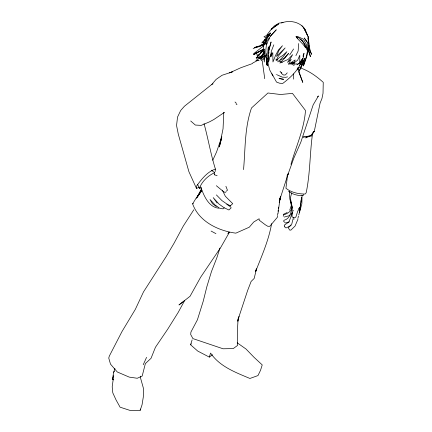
<?xml version="1.0" encoding="UTF-8"?>
<svg xmlns="http://www.w3.org/2000/svg" width="432" height="432" viewBox="0 0 432 432"><rect width="100%" height="100%" fill="white"/><g stroke="black" fill="none" stroke-linecap="round" stroke-linejoin="round"><path stroke-width="0.65" d="M302.054 195.404L301.855 203.769L298.787 214.855M268.234 50.063L268.321 46.867L267.754 52.72L268.002 58.844L268.477 55.701M287.172 175.311L287.064 179.291L285.919 188.255C291.249 192.494 298.42 194.049 305.122 194.049L306.158 192.818C310.262 173.437 309.749 153.506 312.503 133.969M293.242 210.994L293.263 210.368M140.659 376.18L140.573 378.135L143.435 388.346L143.3 397.046L142.036 404.854L140.189 410.303L129.994 410.4L120.08 407.182L116.008 399.843L112.801 392.845L112.201 386.791L113.729 375.538L112.352 379.609L113.648 379.793M223.814 112.282L223.052 128.731L219.37 146.907L220.963 140.443M268.072 58.644L267.689 65.669C266.026 56.592 263.752 46.159 269.773 38.151M268.855 53.185L268.925 51.943M269.028 50.08L271.08 41.953L269.147 48.589L268.137 55.696L268.515 62.251L269.903 56.878L271.458 52.888M266.647 65.097L266.792 62.57M298.631 43.556L298.156 50.981L295.893 55.647M303.723 61.938L303.448 65.669L306.077 57.548L308.475 46.564L307.784 48.303M243.54 169.619C245.43 148.948 244.528 127.856 251.505 107.968L267.953 92.993L280.552 94.505L292.469 93.377L305.489 110.506C304.144 129.26 296.028 146.464 290.968 164.354M267.197 60.512L266.895 64.476L266.387 57.397M302.513 59.519L299.749 62.705L299.797 55.21L297.702 60.097L293.641 63.277L295.229 59.945L288.284 64.303L291.184 59.341L287.447 62.354L290.477 58.379L292.658 54.637L288.074 59.459L279.833 63.077L284.834 58.034L288.544 53.482L284.526 57.861L279.05 60.89L283.635 56.246L286.891 51.667L282.771 55.48L279.79 57.235L276.037 60.734L278.294 56.187L285.169 47.903L276.458 56.414L278.84 50.641L282.469 45.695L278.586 49.783L275.535 55.431L272.959 61.981L272.792 52.591L270.848 56.705L271.247 51.462L273.823 44.825M308.162 40.273L307.951 37.649C310.77 47.455 306.585 56.905 303.415 66.015L304.025 62.775M264.989 55.712L264.287 62.03L263.747 54.832L264.141 51.592M308.929 45.295L308.362 50.398L310.403 56.646L308.777 50.069L308.675 48.114M199.238 187.45L196.463 188.384L196.749 185.819C201.604 179.118 207.311 171.763 215.411 169.074C210.703 154.154 208.175 138.656 204.023 123.628M215.12 171.639L215.411 169.074M277.484 216.027L277.344 217.312L269.795 226.287L267.818 226.298L265.334 224.802L259.249 220.196L259.13 218.749L253.697 222.032L249.28 227.205L235.85 233.156C218.392 230.888 198.904 221.573 192.634 203.872L195.939 198.391L201.868 190.539L197.861 196.204M278.446 208.467L278.597 207.133M280.643 196.484L279.234 202.613L280.044 198.331L277.997 213.613M267.597 59.724L267.764 58.401M303.172 56.209L303.34 54.945M277.56 215.379L277.781 213.743M299.506 212.636L300.726 203.683M140.189 410.303L140.362 409.061M300.899 202.414L301.606 197.327L299.549 211.853M293.911 219.348L293.998 218.776M278.041 211.286L278.203 210.211M303.701 60.118L303.205 63.288L304.798 58.385L301.892 64.832L303.993 53.303L303.075 56.23M280.255 197.019L279.758 200.156L280.06 198.331M112.352 379.609L113.692 372.211L114.939 368.518M201.328 187.753L199.46 188.384C201.593 181.694 208.262 175.403 214.704 172.697L214.288 174.852M263.569 54.319L264.217 50.938L260.755 58.504L264.017 53.244M238.426 317.536L237.794 320.744M271.609 223.646C268.736 240.397 261.695 255.933 255.577 271.658L256.235 269.093M264.67 56.522L264.951 55.253M293.204 218.403L291.789 223.987L288.301 227.821L289.651 230.072L290.898 230.105L295.051 226.049L297.923 219.299M283.225 216.297L283.543 214.898C287.21 213.786 291.4 211.577 292.091 207.403L291.281 202.975M270.848 56.705L271.274 54.864M237.827 321.359L239.036 316.321M256.516 268.774L254.173 278.456L251.143 281.41L247.693 290.32L238.048 319.491L237.368 331.511L237.605 345.4L233.231 348.592L223.074 348.781L192.926 338.602L190.69 334.503L190.917 332.073L197.392 319.853L203.245 301.169L206.869 286.648L211.486 271.512L216.848 257.753L219.947 248.076M221.389 138.305L219.931 144.034L221.422 138.953M297.875 218.462L298.48 216.059M291.67 192.915L290.266 198.401C292.14 204.401 292.621 210.676 291.967 216.913L293.49 217.377M280.492 197.041L279.742 199.843L288.311 173.394L287.264 176.386L293.722 158.382L300.818 142.225L313.162 104.879L318.438 95.936L317.531 96.892M216.378 194.913L221.935 200.588L226.422 203.693L230.267 205.826L230.418 205.324M221.843 136.793L216.556 151.978L212.782 160.213M212.533 354.753L209.309 357.102L197.716 351.059L190.588 344.768L192.121 339.903M209.309 357.102L210.578 353.074C219.726 366.595 235.494 372.368 249.912 378.464L257.969 375.581L260.528 370.294L262.229 364.905L254 357.28L246.013 349.024L237.222 342.824M267.802 36.396L268.542 34.106M292.345 212.771L288.97 221.994L284.229 225.191L284.434 226.271M268.893 35.424L269.347 34.22L268.634 35.856M302.837 61.911L300.343 68.521L303.415 62.203L299.209 71.145L302.681 62.996M300.953 61.949L301.45 60.707M291.319 214.531L292.361 212.161M143.224 364.754L146.567 357.334M302.773 58.482C299.425 69.19 291.379 76.923 282.717 83.446L279.574 83.214L276.518 82.069L271.885 73.726M266.301 44.048L266.809 43M201.49 188.816L196.538 198.277M259.562 54.459L262.397 50.063M266.528 40.192L265.378 42.352L261.198 45.279L264.719 43.81L266.242 42.611L266.517 43.713M229.37 232.324L220.817 247.315L200.734 277.085L190.058 296.266L178.967 304.954L184.599 300.65L178.162 312.455L167.697 329.2L155.455 347.258L151.033 358.312L145.368 363.598L142.193 376.034L137.246 378.265L129.227 377.109L117.288 371.979L110.489 364.106L108.751 358.058L109.328 356.054L121.986 331.549L135.329 309.355L143.478 291.946L165.958 256.91L173.983 243.356L183.298 226.044L193.806 209.779M264.26 52.094L263.093 54.13L260.669 56.462L256.408 57.991L258.212 55.512L264.395 49.723M197.413 196.992L201.685 189.707L196.771 197.748M272.246 28.993L273.98 26.147L278.98 23.144L283.068 22.529M299.749 62.705L300.721 61.155M311.029 136.426L314.312 131.269L320.058 103.248L321.97 98.453L323.023 93.29L323.249 82.334C316.008 75.827 307.951 70.114 298.507 67.338M266.998 38.578L270.232 33.593L266.62 38.734L263.871 44.734L271.301 35.24L276.264 29.786L270.394 36.083M289.705 54.961L293.603 48.956M289.694 210.254L291.298 205.556L290.849 201.733M302.427 59L298.966 64.001L302.395 59.038M113.692 372.211L114.377 371.196M303.728 194.621L303.01 195.658C297.934 195.788 292.491 194.497 288.538 191.198M264.287 44.62L263.142 46.24L253.438 53.854L259.821 51.257L263.952 49.01M265.048 43.535L265.81 42.449M303.118 60.61L299.452 65.399M190.588 344.768L191.29 343.807M266.992 34.814L271.35 29.165L273.278 27.605M262.964 56.84L260.766 59.584L263.407 56.732M196.463 188.384L188.897 171.671L178.281 134.125L176.548 125.464L177.557 117.013L180.689 110.484L184.426 106.25L211.853 84.391L216.097 79.412L222.032 75.281L232.621 71.804M298.577 208.856L300.283 206.863L297.778 211.075L295.963 216.788L294.721 217.895L293.166 217.291M287.248 72.841L285.439 74.903L283.732 75.082L282.253 74.196L280.039 71.242M256.408 57.991L261.916 51.781L264.001 50.252M267.845 34.425L266.96 35.321L263.957 36.774L265.599 37.541L270.664 32.859L261.754 42.979L266.522 38.977M192.634 203.872L193.201 203.299M266.144 39.015L264.773 40.16L266.144 39.274M224.278 207.878L223.02 208.872L219.575 208.202L215.255 205.033M306.698 137.144L305.683 137.927L310.408 135.891L314.312 131.269L312.79 132.446M261.101 60.826L264.249 58.428M230.267 205.826L232.735 203.683L225.331 196.236L222.367 190.172M287.167 212.522L283.235 214.423M289.3 215.573L290.331 214.871M224.554 112.298L213.721 119.588L209.639 121.786L201.199 125.383L195.329 125.048L190.696 120.982M263.029 56.371L255.841 60.453L259.13 60.685M226.638 190.793L227.47 190.28L225.904 186.284M226.336 191.673L225.05 192.467L223.528 191.646L216.34 185.706M262.78 49.507L253.535 54.605L256.376 53.401L260.096 51.052L264.292 49.421M264.249 44.226L259.659 46.613L254.47 47.466L258.179 46.359M258.109 60.21L252.909 62.921L252.401 63.585L240.775 67.759L229.608 72.862L232.006 72.052M264.47 56.894L265.626 56.29M291.168 225.466L286.103 227.923L285.061 227.437L284.65 226.157M281.513 22.972C288.749 20.039 298.512 21.427 303.766 27.675C306.04 30.515 306.639 34.123 308.416 37.217C308.54 43.076 309.307 48.924 311.596 54.362L309.037 48.951L308.761 46.58M211.853 84.391L213.057 83.873M264.292 44.318L261.274 45.436M289.721 64.201L291.065 63.763L294.127 65.475M264.222 44.501L253.141 48.535L263.984 43.88M266.544 39.112L264.951 39.69L266.593 39.955M285.325 223.02L289.148 221.848M286.826 77.02L285.757 77.328L282.301 77.15L277.187 74.876M284.299 217.042L288.733 215.827M290.79 63.31L294.457 62.516L291.384 62.969M303.124 137.236L310.408 135.891L305.818 136.512M303.194 136.863L304.506 136.69M297.043 63.871L294.813 64.082L292.518 63.612L294.71 63.952M277.555 61.792L280.984 61.522M260.253 56.608L263.315 56.381L256.068 57.931L260.588 58.136M296.044 36.655C301.147 37.951 304.339 43.108 305.64 47.947C303.124 43.627 298.787 40.635 296.044 36.655L297.853 36.617L303.388 39.161L306.277 44.134L306.941 50.009L305.581 45.29L302.27 40.468L299.889 39.285M264.87 42.142L262.877 42.131L265.421 42.158M259.724 54.918L256.511 54.81L258.649 55.836M268.72 35.494L267.446 35.446L268.585 35.629M218.743 208.208C208.559 207.274 203.688 195.296 200.723 186.948M287.393 76.901L287.68 76.961M276.151 74.401L276.453 74.466M265.761 43.546L266.949 43.816M266.042 44.172L264.395 43.691L263.277 46.834L264.854 55.215L266.668 59.022M214.331 174.717L217.129 175.732M296.422 37.611L297.513 38.108M275.821 59.157L278.165 60.383M211.102 231.061L215.935 233.658M281.151 72.576L281.88 73.003M226.762 204.266L230.688 206.982L231.131 207.884L228.901 210.001L223.987 207.657L218.992 204.044L213.181 197.597L217.118 203.062M216.275 206.582L212.49 203.672L210.001 199.535L214.807 204.617M236.05 103.939L236.995 104.647M211.372 170.186L214.704 172.697M284.926 222.426L283.711 221.508L283.889 220.325C289.796 219.078 291.114 212.36 292.091 207.403L289.861 199.125L289.273 191.273M281.885 62.224L282.28 62.548M235.013 101.995L236.39 103.302M297.194 69.152L298.577 70.54L302.783 82.399L298.658 71.739M301.936 25.78L304.312 28.496L305.894 31.174L303.518 27.94M307.147 42.142L304.225 37.962L307.681 42.725L307.843 50.177M301.86 62.564L302.422 63.574L302.049 61.657M272.943 75.897L269.757 70.043L267.964 63.385M308.416 37.217L304.771 29.819L307.028 34.42M197.543 184.313L199.46 188.384M297.535 67.867L298.264 69.628L298.096 67.786M262.273 60.934L264.73 78.673M308.318 42.244L308.426 43.556M293.387 73.937L293.722 79.126M266.247 53.579L266.339 56.128M267.3 63.007L267.322 65.524M229.117 232.173L227.939 233.788L229.095 232.227M298.879 63.353L297.011 64.778L298.879 63.353M277.074 24.921L271.35 29.165L278.575 23.998L277.074 24.921M283.527 79.277L281.254 79.061L278.969 78.268L283.527 79.277"/></g></svg>
